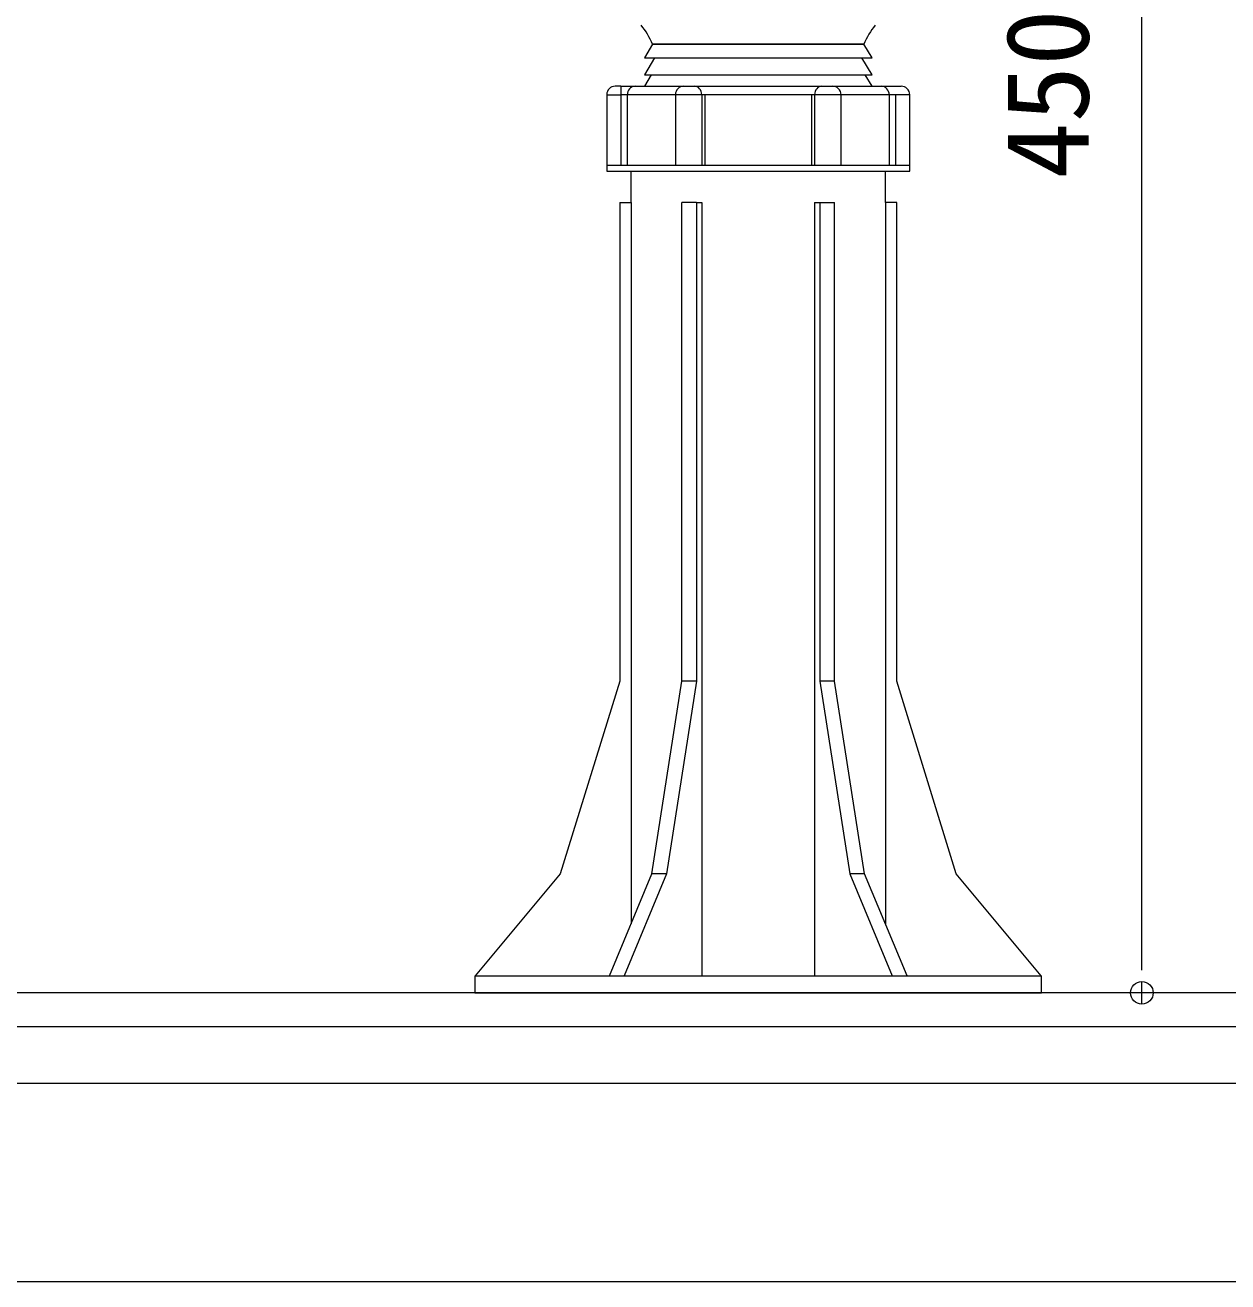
# Model space of a CAD drawing. Units: millimetres, scale not verified. Extents: x -1485 to 1485, y -1050 to 1050.
# Drawn here: x -431.4 to -219.1, y -473.7 to -251.9 of the extents above; entities that cross this region are included whole.
import ezdxf
from ezdxf.enums import TextEntityAlignment as Align

# ---------------------------------------------------------------- set-up
doc = ezdxf.new("R2010")
doc.units = ezdxf.units.MM
doc.header["$LTSCALE"] = 4
doc.header["$PDMODE"] = 32
doc.header["$PDSIZE"] = 2
for name, color, linetype, lineweight in [('0-0_0', 6, 'Continuous', 18), ('0-4_BOUSUI', 1, 'Continuous', 18), ('0-5_dannnetu', 6, 'Continuous', 18), ('0-8_sunpo', 7, 'Continuous', 18), ('0-F_本体', 7, 'Continuous', 18)]:
    doc.layers.add(name, color=color, linetype=linetype, lineweight=lineweight)
doc.layers.add('0-1_DEFPOINTS', color=7, linetype='Continuous')
doc.styles.add('ＭＳ ゴシック', font='')
doc.styles.get('ＭＳ ゴシック').set_extended_font_data('MS Gothic')

# ---------------------------------------------------------------- blocks, each defined once
blk = doc.blocks.new('_Dot')
at = {"layer": '0-0_0', "color": 7}
for p, q in [((-0.5, 0), (-1, 0)), ((0.25, 0), (-0.25, 0))]:
    blk.add_line(p, q, dxfattribs=at)
blk.add_circle((0, 0), 0.25, dxfattribs=at)
blk = doc.blocks.new('D5')
at = {"layer": '0-1_DEFPOINTS'}
for p in [(1250.718, 1077.312), (1277.372, 1077.312), (1271.872, 627.312)]:
    blk.add_point(p, dxfattribs=at)
at = {"layer": '0-8_sunpo'}
for p, q in [((1276.872, 1077.312), (1240.718, 1077.312)), ((1250.718, 635.312), (1250.718, 1069.312)), ((1271.372, 627.312), (1240.718, 627.312))]:
    blk.add_line(p, q, dxfattribs=at)
at = {"layer": '0-8_sunpo', "xscale": 8, "yscale": 8}
for p, rotation in [((1250.718, 1077.312), 90), ((1250.718, 627.312), 270)]:
    blk.add_blockref('_Dot', p, dxfattribs=dict(at, rotation=rotation))
at = {"layer": '0-8_sunpo', "style": 'ＭＳ ゴシック'}
blk.add_text('450', height=14.66, rotation=90, dxfattribs=at).set_placement((1245.718, 770.96), align=Align.BOTTOM_LEFT)

msp = doc.modelspace()

# ---------------------------------------------------------------- linework, layer by layer
at = {"layer": '0-4_BOUSUI'}
for p, q in [((738.734, -422.688), (-818.078, -422.688)), ((738.734, -428.688), (-818.078, -428.688)), ((738.734, -473.688), (-818.078, -473.688))]:
    msp.add_line(p, q, dxfattribs=at)
at = {"layer": '0-5_dannnetu'}
msp.add_line((738.734, -438.688), (-818.078, -438.688), dxfattribs=at)
at = {"layer": '0-F_本体'}
for p, q in [((-320.677, -255.279), (-322.122, -257.688)), ((-283.368, -255.279), (-320.677, -255.279)), ((-320.677, -255.279), (-283.368, -255.279)), ((-281.922, -257.688), (-283.368, -255.279)), ((-322.122, -257.688), (-281.922, -257.688)), ((-320.322, -257.688), (-322.122, -260.688)), ((-281.922, -260.688), (-283.722, -257.688)), ((-320.922, -260.688), (-322.122, -262.688)), ((-322.122, -260.688), (-281.922, -260.688)), ((-281.922, -262.688), (-283.122, -260.688)), ((-326.272, -262.688), (-327.272, -262.688)), ((-326.272, -262.688), (-323.749, -262.688)), ((-326.272, -262.688), (-326.272, -264.188)), ((-323.749, -262.688), (-313.752, -262.688)), ((-315.147, -262.688), (-313.281, -262.688)), ((-313.281, -262.688), (-312.02, -262.688)), ((-312.02, -262.688), (-292.025, -262.688)), ((-292.025, -262.688), (-290.763, -262.688)), ((-290.763, -262.688), (-288.897, -262.688)), ((-290.293, -262.688), (-280.295, -262.688)), ((-280.295, -262.688), (-277.772, -262.688)), ((-277.772, -262.688), (-276.772, -262.688)), ((-328.772, -264.188), (-328.772, -276.688)), ((-328.772, -264.188), (-326.272, -264.188)), ((-326.272, -264.188), (-326.272, -276.688)), ((-325.137, -264.188), (-326.272, -264.188)), ((-316.647, -264.188), (-316.647, -276.688)), ((-311.982, -264.188), (-316.647, -264.188)), ((-311.982, -264.188), (-311.982, -276.688)), ((-311.415, -264.188), (-311.982, -264.188)), ((-311.415, -264.188), (-311.415, -276.688)), ((-292.63, -264.188), (-311.415, -264.188)), ((-292.63, -264.188), (-292.63, -276.688)), ((-292.062, -264.188), (-292.63, -264.188)), ((-292.062, -264.188), (-292.062, -276.688)), ((-287.397, -264.188), (-292.062, -264.188)), ((-278.907, -264.188), (-287.397, -264.188)), ((-287.397, -276.688), (-287.397, -264.188)), ((-277.772, -264.188), (-278.907, -264.188)), ((-278.907, -264.188), (-278.907, -276.688)), ((-275.272, -264.188), (-277.772, -264.188)), ((-277.772, -264.188), (-277.772, -276.688)), ((-275.272, -276.688), (-275.272, -264.188)), ((-328.772, -276.688), (-328.772, -277.688)), ((-315.397, -276.688), (-328.772, -276.688)), ((-275.272, -277.688), (-275.272, -276.688)), ((-328.772, -277.688), (-275.272, -277.688)), ((-324.522, -277.688), (-324.522, -283.188)), ((-279.522, -283.188), (-279.522, -277.688)), ((-326.472, -283.188), (-326.426, -283.188)), ((-326.472, -283.188), (-326.472, -367.688)), ((-326.426, -283.188), (-324.472, -283.188)), ((-326.426, -283.188), (-326.426, -367.688)), ((-324.472, -283.188), (-324.472, -410.508)), ((-315.524, -367.688), (-315.524, -283.188)), ((-312.926, -283.188), (-315.524, -283.188)), ((-312.926, -283.188), (-312.926, -367.688)), ((-292.097, -283.188), (-291.12, -283.188)), ((-292.097, -283.188), (-292.097, -419.688)), ((-291.12, -283.188), (-288.522, -283.188)), ((-291.12, -283.188), (-291.12, -367.688)), ((-288.522, -367.688), (-288.522, -283.188)), ((-279.572, -283.188), (-279.572, -410.512)), ((-277.618, -283.188), (-279.572, -283.188)), ((-277.618, -283.188), (-277.618, -367.688)), ((-277.572, -283.188), (-277.618, -283.188)), ((-277.572, -367.688), (-277.572, -283.188)), ((-326.472, -367.688), (-337, -401.688)), ((-326.472, -367.688), (-326.426, -367.688)), ((-320.794, -401.688), (-315.524, -367.688)), ((-312.926, -367.688), (-318.196, -401.688)), ((-312.926, -367.688), (-315.524, -367.688)), ((-291.12, -367.688), (-285.849, -401.688)), ((-288.522, -367.688), (-291.12, -367.688)), ((-283.251, -401.688), (-288.522, -367.688)), ((-277.572, -367.688), (-277.618, -367.688)), ((-337, -401.688), (-352, -419.688)), ((-337, -401.688), (-336.967, -401.688)), ((-328.3, -419.688), (-320.794, -401.688)), ((-318.196, -401.688), (-325.702, -419.688)), ((-318.196, -401.688), (-320.794, -401.688)), ((-285.849, -401.688), (-278.345, -419.688)), ((-283.251, -401.688), (-285.849, -401.688)), ((-275.747, -419.688), (-283.251, -401.688)), ((-267.045, -401.688), (-267.077, -401.688)), ((-352.022, -419.688), (-252.022, -419.688)), ((-352.022, -419.688), (-352.022, -422.688)), ((-252.022, -422.688), (-252.022, -419.688)), ((-352.022, -422.688), (-252.022, -422.688))]:
    msp.add_line(p, q, dxfattribs=at)
for points in [[(-316.647, -264.188), (-325.137, -264.188), (-325.137, -276.688)], [(-275.272, -276.688), (-288.647, -276.688), (-315.397, -276.688)], [(-312.926, -283.188), (-311.949, -283.188), (-311.949, -419.688)], [(-252.045, -419.688), (-267.045, -401.688), (-277.572, -367.688)]]:
    msp.add_lwpolyline(points, dxfattribs=at)
for centre, radius, start, end in [((-334.468, -261.178), 15, 23.15819, 38.15391), ((-269.576, -261.178), 15, 141.84852, 156.84181), ((-327.272, -264.188), 1.5, 90, 180), ((-323.704, -264.122), 1.435, 91.81964, 182.61384), ((-315.147, -264.188), 1.5, 90, 180), ((-288.897, -264.188), 1.5, 0, 90), ((-280.341, -264.122), 1.435, 357.38614, 88.18038), ((-276.772, -264.188), 1.5, 0, 90)]:
    msp.add_arc(centre, radius, start, end, dxfattribs=at)
for centre, ratio, start_param, end_param in [((-313.281, -264.188), 0.866029, 4.712389, 6.2831853), ((-290.763, -264.188), 0.866036, 0, 1.5707963)]:
    msp.add_ellipse(centre, major_axis=(0, 1.5), ratio=ratio, start_param=start_param, end_param=end_param, dxfattribs=at)

# ---------------------------------------------------------------- block references
at = {"layer": '0-8_sunpo'}
msp.add_blockref('D5', (-1485, -1050), dxfattribs=at)

doc.saveas('drawing.dxf')
